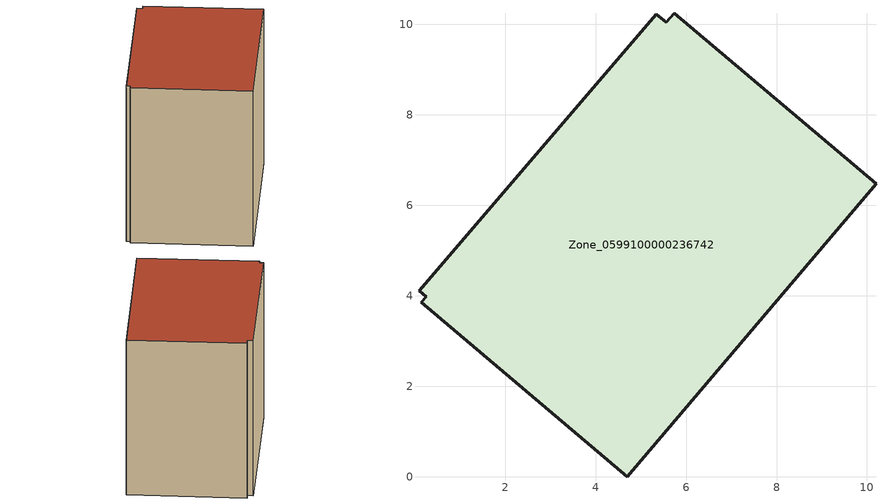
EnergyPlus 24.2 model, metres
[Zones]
Zone_0599100000236742
 floor ground (C_G): 5.34,10.23 5.57,10.04 5.74,10.24 10.2,6.47 4.7,0 0.15,3.86 0.26,3.98 0.11,4.11 z0
 wall outside (C_F): 10.2,6.47 5.74,10.24 5.57,10.04 5.34,10.23 0.11,4.11 0.26,3.98 0.15,3.86 4.7,0 10.2,6.47 z0:8.47
 roof outside (C_R): 5.57,10.04 5.34,10.23 0.11,4.11 0.26,3.98 0.15,3.86 4.7,0 10.2,6.47 5.74,10.24 z8.47
[BUILDING]
Pand.0599100000236742: North Axis=0; Terrain=City; Loads Convergence Tolerance Value=0.04; Temperature Convergence Tolerance Value=0.4; Solar Distribution=FullExterior; Maximum Number of Warmup Days=25; Minimum Number of Warmup Days=1
[Site:Location]
Rotterdam.The.Hague.AP_ZH_NLD Design_Conditions: Latitude=51.96; Longitude=4.45; Time Zone=1; Elevation=-4.5
[SITE:GROUNDTEMPERATURE:BUILDINGSURFACE]
18, 18, 18, 18, 18, 18, 18, 18, 18, 18, 18, 18
[MATERIAL] Thermal Absorptance=0.9; Solar Absorptance=0.7; Visible Absorptance=0.7
Name | Roughness | Thickness | Conductivity | Density | Specific Heat
G.TI.1946-1964 | MediumSmooth | 0.15 | 1 | 540 | 1210
F.TI.1946-1964 | Rough | 0.3 | 0.857143 | 1920 | 840
R.TI.1946-1964 | MediumRough | 0.2 | 0.277778 | 1500 | 1000
[CONSTRUCTION]
C_G: G.TI.1946-1964
C_F: F.TI.1946-1964
C_R: R.TI.1946-1964
[ZONE]
Zone_0599100000236742: Type=1; Multiplier=1; Ceiling Height=Autocalculate; Volume=Autocalculate; Floor Area=autocalculate; Part of Total Floor Area=Yes
[ZONEINFILTRATION:DESIGNFLOWRATE]
Infil_Zone_0599100000236742: Zone or ZoneList or Space or SpaceList=Zone_0599100000236742; Schedule=AlwaysOn; Design Flow Rate Calculation Method=Flow/Area; Flow Rate per Floor Area=0.003; Constant Term Coefficient=1; Temperature Term Coefficient=0; Velocity Term Coefficient=0; Velocity Squared Term Coefficient=0
[HVACTEMPLATE:ZONE:IDEALLOADSAIRSYSTEM]
Zone_0599100000236742: Maximum Heating Supply Air Temperature=50; Minimum Cooling Supply Air Temperature=13; Maximum Heating Supply Air Humidity Ratio=0.0156; Minimum Cooling Supply Air Humidity Ratio=0.0077; Heating Limit=NoLimit; Cooling Limit=NoLimit; Dehumidification Control Type=ConstantSensibleHeatRatio; Cooling Sensible Heat Ratio=0.7; Dehumidification Setpoint=60; Humidification Control Type=None; Humidification Setpoint=30; Outdoor Air Method=None; Outdoor Air Flow Rate per Person=0.00944; Outdoor Air Flow Rate per Zone Floor Area=0; Outdoor Air Flow Rate per Zone=0; Demand Controlled Ventilation Type=None; Outdoor Air Economizer Type=NoEconomizer; Heat Recovery Type=None; Sensible Heat Recovery Effectiveness=0.7; Latent Heat Recovery Effectiveness=0.65
[ZONECONTROL:THERMOSTAT]
ThermostatControl_Zone_0599100000236742: Zone or ZoneList=Zone_0599100000236742; Control Type Schedule=DualSetpointControlType; Control 1=Thermostat_Zone_0599100000236742; Temperature Difference Between Cutout And Setpoint=0
[THERMOSTATSETPOINT:DUALSETPOINT]
Thermostat_Zone_0599100000236742: Heating Setpoint Temperature Schedule=HeatingSetpoint_Zone_0599100000236742; Cooling Setpoint Temperature Schedule=CoolingSetpoint_Zone_0599100000236742
[SCHEDULE:COMPACT]
HeatingSetpoint_Zone_0599100000236742: Through: 12/31, For: AllDays, Until: 24:00, 21
CoolingSetpoint_Zone_0599100000236742: Through: 12/31, For: AllDays, Until: 24:00, 24
DualSetpointControlType: Through: 12/31, For: AllDays, Until: 24:00, 4
AlwaysOn: Through: 12/31, For: AllDays, Until: 24:00, 1
